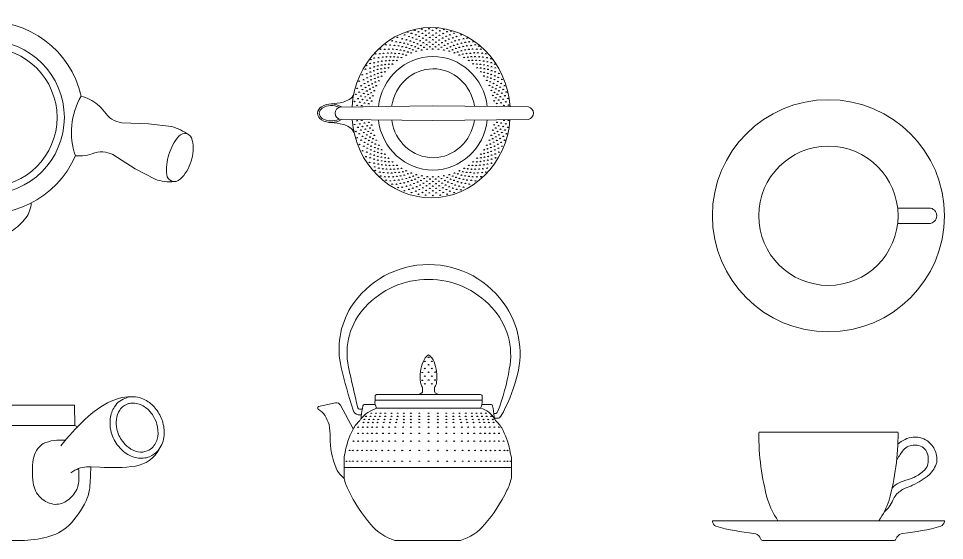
# Model space of a CAD drawing. Header units: millimetres. Extents: x -63086 to 144078, y -129912 to 13382.
# Drawn here: x 34368 to 34966, y -37186 to -36849 of the extents above; entities that cross this region are included whole.
import ezdxf

# ---------------------------------------------------------------- set-up
doc = ezdxf.new("R2010")
doc.units = ezdxf.units.MM
doc.layers.get('0').update_dxf_attribs({"lineweight": 0})
doc.layers.add('展開建具用', color=250, linetype='Continuous', lineweight=9)

# ---------------------------------------------------------------- blocks, each defined once
blk = doc.blocks.new('食器（CAD素材.com）36')
at = {"color": 0, "linetype": 'ByBlock', "lineweight": -2}
blk.add_lwpolyline([(45, 5), (65, 5, -1), (65, -5), (44.72, -5)], format="xyb", dxfattribs=at)
for radius in [75, 45]:
    blk.add_circle((0, 0), radius, dxfattribs=at)
blk = doc.blocks.new('食器（CAD素材.com）37')
at = {"color": 0, "linetype": 'ByBlock', "lineweight": -2}
for points in [[(-32.6, 12.75, -0.068516), (-39.19, 26.06, -0.069071), (-45.01, 69.58, -0.370625), (-44.51, 70), (44.5, 70, -0.370625), (44.99, 69.58, -0.069073), (39.19, 26.06, -0.068516), (32.6, 12.75)], [(44.87, 62.26, -0.147983), (54.8, 66.82), (57.8, 66.79, -0.192027), (66.83, 61.5, -0.151123), (69.99, 53.79), (69.99, 50.38, -0.120578), (65.08, 42.43, -0.072665), (54.42, 35.79, -0.04998), (49.6, 33.7, 0.116279), (46.54, 31.96, 0.147092), (41.64, 25.96, -0.126281), (35.94, 18.37)], [(44.07, 51.51, -0.044316), (47.9, 57.81, -0.213176), (54.69, 61.59, -0.008002), (56.32, 61.66, -0.287062), (63.42, 57.4, -0.128775), (64.51, 53.18), (64.48, 50.67, -0.171772), (62.09, 45.4, -0.074449), (55.27, 40.77, -0.025582), (48.29, 38.34, 0.08831), (43.2, 35.76, 0.060584), (41.11, 33.7)]]:
    blk.add_lwpolyline(points, format="xyb", dxfattribs=at)
blk.add_lwpolyline([(43.45, 0.51), (44.31, 2.06, -0.246168), (48.19, 4.61, 0.043644), (72.66, 9.17, 0.268455), (74.99, 12.35, 0.435264), (74.61, 12.75), (-74.62, 12.75, 0.435264), (-75.01, 12.35, 0.268455), (-72.67, 9.17, 0.043624), (-48.19, 4.61, -0.246179), (-44.31, 2.06), (-43.45, 0.51, 0.272088), (-42.57, 0), (42.57, 0, 0.272088)], format="xyb", close=True, dxfattribs=at)
blk = doc.blocks.new('食器（CAD素材.com）38')
at = {"color": 0, "linetype": 'ByBlock', "lineweight": -2}
for points in [[(-7.69, 54.09, -1), (-6.89, 54.09, -1)], [(-2.99, 54.44, -1), (-2.19, 54.44, -1)], [(1.86, 54.53, -1), (2.66, 54.53, -1)], [(6.57, 53.9, -1), (7.37, 53.9, -1)], [(-22.67, 48.7, 1), (-23.47, 48.7, 1)], [(-19.63, 47.9, 1), (-20.43, 47.9, 1)], [(-18.02, 50.37, 1), (-18.82, 50.36, 1)], [(-16.8, 52.08, -1), (-16, 52.08, -1)], [(-15.16, 49.28, 1), (-15.96, 49.28, 1)], [(-13.55, 51.4, 1), (-14.35, 51.39, 1)], [(-12.78, 48.5, 1), (-13.58, 48.5, 1)], [(-12.25, 53.36, -1), (-11.45, 53.36, -1)], [(-10.79, 50.42, 1), (-11.59, 50.42, 1)], [(-10.29, 47.58, 1), (-11.09, 47.57, 1)], [(-9.06, 52.42, 1), (-9.86, 52.42, 1)], [(-8.54, 49.47, 1), (-9.34, 49.47, 1)], [(-6.53, 51.32, 1), (-7.33, 51.32, 1)], [(-6.19, 48.32, 1), (-6.99, 48.32, 1)], [(-4.46, 53.05, 1), (-5.26, 53.05, 1)], [(-4.21, 50.07, 1), (-5.01, 50.06, 1)], [(-2.9, 51.64, -1), (-2.1, 51.64, -1)], [(-2.56, 48.67, -1), (-1.76, 48.67, -1)], [(-0.66, 53.27, -1), (0.14, 53.27, -1)], [(-0.59, 50.27, -1), (0.21, 50.27, -1)], [(1.51, 48.67, -1), (2.31, 48.67, -1)], [(1.57, 51.64, -1), (2.37, 51.64, -1)], [(3.8, 50.08, -1), (4.6, 50.08, -1)], [(4.05, 53.07, -1), (4.85, 53.07, -1)], [(5.79, 48.33, -1), (6.59, 48.34, -1)], [(6.12, 51.34, -1), (6.92, 51.34, -1)], [(8.13, 49.49, -1), (8.93, 49.5, -1)], [(8.65, 52.45, -1), (9.45, 52.45, -1)], [(9.89, 47.61, -1), (10.69, 47.61, -1)], [(10.38, 50.46, -1), (11.18, 50.46, -1)], [(11.22, 52.77, -1), (12.02, 52.77, -1)], [(12.38, 48.54, -1), (13.18, 48.54, -1)], [(13.14, 51.44, -1), (13.94, 51.44, -1)], [(14.76, 49.33, -1), (15.56, 49.33, -1)], [(17.74, 50.47, -1), (18.54, 50.47, -1)], [(19.23, 47.96, -1), (20.03, 47.96, -1)], [(21.56, 48.26, -1), (22.36, 48.26, -1)], [(-30.12, 44.09, 1), (-30.92, 44.09, 1)], [(-27.28, 43.84, 1), (-28.08, 43.84, 1)], [(-26.1, 46.59, 1), (-26.9, 46.59, 1)], [(-24.59, 43.49, 1), (-25.39, 43.49, 1)], [(-23.34, 45.9, 1), (-24.14, 45.9, 1)], [(-21.86, 43.27, 1), (-22.66, 43.27, 1)], [(-20.79, 45.51, 1), (-21.59, 45.51, 1)], [(-19.52, 42.79, 1), (-20.32, 42.79, 1)], [(-18.31, 45.02, 1), (-19.11, 45.02, 1)], [(-16.93, 42.33, 1), (-17.73, 42.33, 1)], [(-16.84, 47.18, 1), (-17.64, 47.18, 1)], [(-15.81, 44.36, 1), (-16.61, 44.36, 1)], [(-14.78, 41.55, 1), (-15.58, 41.54, 1)], [(-14.24, 46.47, 1), (-15.04, 46.47, 1)], [(-13.47, 43.47, 1), (-14.27, 43.47, 1)], [(-12.01, 45.6, 1), (-12.81, 45.6, 1)], [(-11.24, 42.7, 1), (-12.04, 42.7, 1)], [(-9.61, 44.58, 1), (-10.41, 44.57, 1)], [(-9.12, 41.68, 1), (-9.92, 41.68, 1)], [(-8.01, 46.52, 1), (-8.81, 46.51, 1)], [(-7.49, 43.56, 1), (-8.29, 43.56, 1)], [(-5.85, 45.38, 1), (-6.65, 45.38, 1)], [(-5.4, 42.37, 1), (-6.2, 42.37, 1)], [(-3.95, 47.08, 1), (-4.75, 47.08, 1)], [(-3.69, 44.09, 1), (-4.49, 44.09, 1)], [(-2.71, 45.66, -1), (-1.91, 45.67, -1)], [(-2.46, 42.63, -1), (-1.66, 42.63, -1)], [(-0.58, 47.27, -1), (0.22, 47.27, -1)], [(-0.57, 44.27, -1), (0.23, 44.27, -1)], [(1.22, 42.64, -1), (2.02, 42.64, -1)], [(1.37, 45.67, -1), (2.17, 45.67, -1)], [(3.3, 44.1, -1), (4.1, 44.1, -1)], [(3.55, 47.09, -1), (4.35, 47.09, -1)], [(5.01, 42.39, -1), (5.81, 42.39, -1)], [(5.46, 45.39, -1), (6.26, 45.4, -1)], [(7.1, 43.58, -1), (7.9, 43.59, -1)], [(7.62, 46.54, -1), (8.42, 46.54, -1)], [(8.74, 41.71, -1), (9.54, 41.71, -1)], [(9.22, 44.6, -1), (10.02, 44.61, -1)], [(10.85, 42.73, -1), (11.65, 42.73, -1)], [(11.61, 45.63, -1), (12.41, 45.63, -1)], [(13.09, 43.51, -1), (13.89, 43.51, -1)], [(13.85, 46.51, -1), (14.65, 46.51, -1)], [(14.4, 41.59, -1), (15.2, 41.59, -1)], [(15.42, 44.41, -1), (16.22, 44.41, -1)], [(16.44, 47.23, -1), (17.24, 47.23, -1)], [(16.55, 42.38, -1), (17.35, 42.38, -1)], [(17.92, 45.08, -1), (18.72, 45.08, -1)], [(19.13, 42.85, -1), (19.93, 42.85, -1)], [(20.4, 45.57, -1), (21.2, 45.57, -1)], [(21.48, 43.34, -1), (22.28, 43.34, -1)], [(22.94, 45.97, -1), (23.74, 45.97, -1)], [(24.2, 43.57, -1), (25, 43.57, -1)], [(25.58, 46.01, -1), (26.38, 46.01, -1)], [(26.9, 43.93, -1), (27.7, 43.93, -1)], [(29.25, 43.21, -1), (30.05, 43.22, -1)], [(-36.73, 38.12, 1), (-37.53, 38.11, 1)], [(-34.77, 35.54, 1), (-35.57, 35.54, 1)], [(-34.1, 38.17, 1), (-34.9, 38.17, 1)], [(-33.6, 41.15, 1), (-34.4, 41.15, 1)], [(-32.14, 36, 1), (-32.94, 36, 1)], [(-31.64, 38.46, 1), (-32.44, 38.46, 1)], [(-30.86, 41.05, 1), (-31.66, 41.05, 1)], [(-29.71, 36.17, 1), (-30.51, 36.17, 1)], [(-28.84, 38.67, 1), (-29.64, 38.67, 1)], [(-28.21, 41.15, 1), (-29.01, 41.14, 1)], [(-27.12, 36.25, 1), (-27.92, 36.25, 1)], [(-26.48, 38.7, 1), (-27.28, 38.69, 1)], [(-25.5, 41.18, 1), (-26.3, 41.18, 1)], [(-24.74, 36.25, 1), (-25.54, 36.25, 1)], [(-24.06, 38.43, 1), (-24.86, 38.43, 1)], [(-23.08, 40.9, 1), (-23.88, 40.9, 1)], [(-22.43, 35.98, 1), (-23.23, 35.98, 1)], [(-21.56, 38.31, 1), (-22.36, 38.31, 1)], [(-20.66, 40.61, 1), (-21.46, 40.61, 1)], [(-20.05, 35.72, 1), (-20.85, 35.72, 1)], [(-19.11, 37.91, 1), (-19.91, 37.91, 1)], [(-18.25, 40.08, 1), (-19.05, 40.07, 1)], [(-16.97, 37.36, 1), (-17.77, 37.36, 1)], [(-15.88, 39.28, 1), (-16.68, 39.27, 1)], [(-13.75, 38.73, 1), (-14.55, 38.73, 1)], [(-12.6, 40.75, 1), (-13.4, 40.75, 1)], [(-10.46, 39.8, 1), (-11.26, 39.8, 1)], [(-6.96, 40.61, 1), (-7.76, 40.61, 1)], [(-3.43, 41.1, 1), (-4.23, 41.1, 1)], [(-0.64, 41.27, -1), (0.16, 41.27, -1)], [(3.05, 41.11, -1), (3.85, 41.11, -1)], [(6.59, 40.63, -1), (7.39, 40.63, -1)], [(10.09, 39.83, -1), (10.89, 39.83, -1)], [(12.22, 40.79, -1), (13.02, 40.79, -1)], [(13.38, 38.77, -1), (14.18, 38.77, -1)], [(15.51, 39.32, -1), (16.31, 39.33, -1)], [(16.61, 37.41, -1), (17.41, 37.41, -1)], [(17.87, 40.13, -1), (18.67, 40.13, -1)], [(18.74, 37.97, -1), (19.54, 37.97, -1)], [(19.69, 35.78, -1), (20.49, 35.78, -1)], [(20.29, 40.67, -1), (21.09, 40.67, -1)], [(21.19, 38.38, -1), (21.99, 38.38, -1)], [(22.07, 36.05, -1), (22.87, 36.05, -1)], [(22.7, 40.97, -1), (23.5, 40.98, -1)], [(23.69, 38.5, -1), (24.49, 38.5, -1)], [(24.38, 36.32, -1), (25.18, 36.32, -1)], [(25.12, 41.26, -1), (25.92, 41.26, -1)], [(26.1, 38.78, -1), (26.9, 38.78, -1)], [(26.75, 36.33, -1), (27.55, 36.33, -1)], [(27.83, 41.23, -1), (28.63, 41.23, -1)], [(28.47, 38.76, -1), (29.27, 38.76, -1)], [(29.34, 36.26, -1), (30.14, 36.26, -1)], [(30.48, 41.15, -1), (31.28, 41.15, -1)], [(31.27, 38.56, -1), (32.07, 38.56, -1)], [(31.78, 36.1, -1), (32.58, 36.1, -1)], [(33.73, 38.27, -1), (34.53, 38.27, -1)], [(34.4, 35.65, -1), (35.2, 35.65, -1)], [(-42.58, 30.59, 1), (-43.38, 30.59, 1)], [(-40.31, 31.94, 1), (-41.11, 31.94, 1)], [(-39.79, 34.42, 1), (-40.59, 34.42, 1)], [(-37.72, 29.75, 1), (-38.52, 29.75, 1)], [(-37.64, 32.34, 1), (-38.44, 32.34, 1)], [(-37.62, 35.47, 1), (-38.42, 35.47, 1)], [(-35.35, 30.4, 1), (-36.15, 30.4, 1)], [(-35.04, 32.91, 1), (-35.84, 32.91, 1)], [(-32.86, 30.9, 1), (-33.66, 30.9, 1)], [(-32.65, 33.41, 1), (-33.45, 33.41, 1)], [(-30.54, 31.28, 1), (-31.34, 31.28, 1)], [(-30.09, 33.67, 1), (-30.89, 33.67, 1)], [(-28.2, 31.51, 1), (-29, 31.51, 1)], [(-27.78, 33.87, 1), (-28.58, 33.87, 1)], [(-25.84, 31.58, 1), (-26.64, 31.57, 1)], [(-25.32, 33.87, 1), (-26.12, 33.87, 1)], [(-23.01, 33.8, 1), (-23.81, 33.8, 1)], [(22.66, 33.87, -1), (23.46, 33.87, -1)], [(24.96, 33.95, -1), (25.76, 33.95, -1)], [(25.49, 31.66, -1), (26.29, 31.66, -1)], [(27.42, 33.96, -1), (28.22, 33.96, -1)], [(27.85, 31.6, -1), (28.65, 31.6, -1)], [(29.73, 33.77, -1), (30.53, 33.77, -1)], [(30.19, 31.37, -1), (30.99, 31.37, -1)], [(32.3, 33.51, -1), (33.1, 33.51, -1)], [(32.51, 31, -1), (33.31, 31.01, -1)], [(34.69, 33.02, -1), (35.49, 33.02, -1)], [(35, 30.51, -1), (35.8, 30.51, -1)], [(37.05, 35.03, -1), (37.85, 35.03, -1)], [(37.29, 32.46, -1), (38.09, 32.46, -1)], [(37.38, 29.86, -1), (38.18, 29.86, -1)], [(39.59, 31.45, -1), (40.39, 31.46, -1)], [(-45.31, 24.54, 1), (-46.11, 24.54, 1)], [(-43.3, 28.22, 1), (-44.1, 28.22, 1)], [(-42.48, 25.28, 1), (-43.28, 25.28, 1)], [(-40.22, 28.91, 1), (-41.02, 28.91, 1)], [(-40.09, 26.43, 1), (-40.89, 26.43, 1)], [(-39.88, 23.78, 1), (-40.68, 23.78, 1)], [(-37.77, 27.18, 1), (-38.57, 27.18, 1)], [(-37.46, 24.71, 1), (-38.26, 24.71, 1)], [(-35.44, 27.99, 1), (-36.24, 27.99, 1)], [(-35.32, 25.45, 1), (-36.12, 25.44, 1)], [(-33.06, 28.46, 1), (-33.86, 28.46, 1)], [(-32.95, 26.12, 1), (-33.75, 26.11, 1)], [(-32.87, 23.71, 1), (-33.67, 23.71, 1)], [(-30.77, 26.52, 1), (-31.57, 26.52, 1)], [(-30.7, 28.91, 1), (-31.5, 28.91, 1)], [(-28.43, 29.15, 1), (-29.23, 29.15, 1)], [(28.09, 29.24, -1), (28.89, 29.24, -1)], [(30.36, 29.01, -1), (31.16, 29.01, -1)], [(30.44, 26.62, -1), (31.24, 26.62, -1)], [(32.54, 23.81, -1), (33.34, 23.82, -1)], [(32.62, 26.22, -1), (33.42, 26.22, -1)], [(32.72, 28.56, -1), (33.52, 28.57, -1)], [(34.99, 25.55, -1), (35.79, 25.56, -1)], [(35.1, 28.1, -1), (35.9, 28.1, -1)], [(37.13, 24.83, -1), (37.93, 24.83, -1)], [(37.43, 27.3, -1), (38.23, 27.3, -1)], [(39.55, 23.9, -1), (40.35, 23.9, -1)], [(39.75, 26.56, -1), (40.55, 26.56, -1)], [(39.87, 29.04, -1), (40.67, 29.04, -1)], [(42.15, 25.41, -1), (42.95, 25.41, -1)], [(-47.33, 20.55, 1), (-48.13, 20.55, 1)], [(-44.45, 21.4, 1), (-45.25, 21.4, 1)], [(-43.85, 18.92, 1), (-44.65, 18.92, 1)], [(-42.09, 22.7, 1), (-42.89, 22.7, 1)], [(-41.74, 20.12, 1), (-42.54, 20.12, 1)], [(-41.13, 17.68, 1), (-41.93, 17.68, 1)], [(-39.6, 21.38, 1), (-40.4, 21.38, 1)], [(-39.02, 18.83, 1), (-39.82, 18.83, 1)], [(-37.28, 22.28, 1), (-38.08, 22.28, 1)], [(-36.91, 19.94, 1), (-37.71, 19.93, 1)], [(-35.1, 23.07, 1), (-35.9, 23.07, 1)], [(-34.68, 20.79, 1), (-35.48, 20.79, 1)], [(34.36, 20.89, -1), (35.16, 20.9, -1)], [(34.78, 23.18, -1), (35.58, 23.18, -1)], [(36.01, 17.66, -1), (36.81, 17.66, -1)], [(36.59, 20.05, -1), (37.39, 20.05, -1)], [(36.96, 22.4, -1), (37.76, 22.4, -1)], [(38.71, 18.95, -1), (39.51, 18.95, -1)], [(39.28, 21.5, -1), (40.08, 21.5, -1)], [(40.82, 17.8, -1), (41.62, 17.8, -1)], [(41.42, 20.25, -1), (42.22, 20.25, -1)], [(41.77, 22.83, -1), (42.57, 22.83, -1)], [(43.54, 19.05, -1), (44.34, 19.05, -1)], [(44.13, 21.54, -1), (44.93, 21.54, -1)], [(45.73, 17.59, -1), (46.53, 17.59, -1)], [(-51.17, 12.56, -0.171031), (-54.13, 8.92, -0.064281), (-58.15, 7.22, -0.032383), (-65.78, 6, -0.032383)], [(-49.47, 11.97, 1), (-50.27, 11.97, 1)], [(-48.61, 15.86, 1), (-49.41, 15.86, 1)], [(-47.28, 13.35, 1), (-48.08, 13.35, 1)], [(-46.03, 17.45, 1), (-46.83, 17.45, 1)], [(-45.26, 15.03, 1), (-46.06, 15.03, 1)], [(-44.38, 12.59, 1), (-45.18, 12.59, 1)], [(-43.21, 16.43, 1), (-44.01, 16.43, 1)], [(-42.37, 14.1, 1), (-43.17, 14.09, 1)], [(-41.47, 11.83, 1), (-42.27, 11.83, 1)], [(-40.39, 15.41, 1), (-41.19, 15.4, 1)], [(-39.59, 13.07, 1), (-40.39, 13.07, 1)], [(-38.37, 16.55, 1), (-39.17, 16.55, 1)], [(-37.57, 14.38, 1), (-38.37, 14.38, 1)], [(-36.31, 17.55, 1), (-37.11, 17.54, 1)], [(37.27, 14.5, -1), (38.07, 14.5, -1)], [(38.07, 16.67, -1), (38.87, 16.67, -1)], [(39.3, 13.19, -1), (40.1, 13.19, -1)], [(40.09, 15.53, -1), (40.89, 15.53, -1)], [(41.18, 11.96, -1), (41.98, 11.96, -1)], [(42.07, 14.23, -1), (42.87, 14.23, -1)], [(42.91, 16.56, -1), (43.71, 16.56, -1)], [(44.08, 12.73, -1), (44.88, 12.73, -1)], [(44.96, 15.17, -1), (45.76, 15.17, -1)], [(46.98, 13.5, -1), (47.78, 13.5, -1)], [(-59.14, 4.07, 0.284435), (-72.09, 4.23, 0.254835), (-74.64, 0, 0.254835), (-72.09, -4.23, 0.284435), (-59.14, -4.07)], [(-50.36, 7.35, 1), (-51.16, 7.35, 1)], [(-48.16, 9.17, 1), (-48.96, 9.17, 1)], [(-46.87, 6.96, 1), (-47.67, 6.96, 1)], [(-46.3, 10.93, 1), (-47.1, 10.93, 1)], [(-45.2, 8.66, 1), (-46, 8.66, 1)], [(-43.88, 6.39, 1), (-44.68, 6.39, 1)], [(-43.37, 10.3, 1), (-44.17, 10.3, 1)], [(-42.24, 8.16, 1), (-43.04, 8.16, 1)], [(-41.15, 5.93, 1), (-41.95, 5.93, 1)], [(-40.37, 9.64, 1), (-41.17, 9.64, 1)], [(-39.29, 7.65, 1), (-40.09, 7.65, 1)], [(-38.57, 11.07, 1), (-39.37, 11.07, 1)], [(38.29, 11.19, -1), (39.09, 11.19, -1)], [(39.01, 7.77, -1), (39.81, 7.78, -1)], [(40.09, 9.76, -1), (40.89, 9.77, -1)], [(40.88, 6.06, -1), (41.68, 6.06, -1)], [(41.97, 8.29, -1), (42.77, 8.29, -1)], [(43.09, 10.44, -1), (43.89, 10.44, -1)], [(43.61, 6.53, -1), (44.41, 6.53, -1)], [(44.92, 8.8, -1), (45.72, 8.8, -1)], [(46.02, 11.07, -1), (46.82, 11.08, -1)], [(46.6, 7.11, -1), (47.4, 7.11, -1)], [(47.88, 9.32, -1), (48.68, 9.32, -1)], [(-60.76, -3.84, -0.255188), (-71.58, -3.37, -0.252472), (-73.64, 0, -0.252472), (-71.58, 3.37, -0.255188), (-60.76, 3.84)], [(-48.68, 4.84, 1), (-49.48, 4.84, 1)], [(-45.69, 4.64, 1), (-46.49, 4.64, 1)], [(45.42, 4.78, -1), (46.22, 4.78, -1)], [(48.41, 4.99, -1), (49.21, 4.99, -1)], [(-49.47, -5.01, -1), (-48.67, -5.01)], [(-46.48, -4.8, -1), (-45.68, -4.8)], [(-41.94, -6.09, -1), (-41.14, -6.09)], [(41.69, -6.08, 1), (40.89, -6.08)], [(46.23, -4.79, 1), (45.43, -4.79)], [(49.22, -5, 1), (48.42, -5)], [(-51.17, -12.56, 0.171031), (-54.13, -8.92, 0.064281), (-58.15, -7.22, 0.032383), (-65.78, -6, 0.032383)], [(-51.08, -7.56, -1), (-50.28, -7.56)], [(-50.3, -12.02, -1), (-49.5, -12.02)], [(-48.94, -9.34, -1), (-48.14, -9.34)], [(-47.66, -7.13, -1), (-46.86, -7.13)], [(-47.09, -11.1, -1), (-46.29, -11.1)], [(-45.99, -8.83, -1), (-45.19, -8.83)], [(-44.67, -6.55, -1), (-43.87, -6.55)], [(-44.16, -10.46, -1), (-43.36, -10.46)], [(-43.03, -8.32, -1), (-42.23, -8.32)], [(-42.25, -11.98, -1), (-41.45, -11.98)], [(-41.16, -9.79, -1), (-40.36, -9.79)], [(-40.08, -7.81, -1), (-39.28, -7.81)], [(-39.35, -11.22, -1), (-38.55, -11.22)], [(39.1, -11.21, 1), (38.3, -11.21)], [(39.82, -7.8, 1), (39.02, -7.8)], [(40.91, -9.79, 1), (40.11, -9.79)], [(42, -11.98, 1), (41.2, -11.98)], [(42.78, -8.31, 1), (41.98, -8.31)], [(43.91, -10.46, 1), (43.11, -10.46)], [(44.42, -6.55, 1), (43.62, -6.55)], [(45.74, -8.82, 1), (44.94, -8.82)], [(46.84, -11.09, 1), (46.04, -11.09)], [(47.41, -7.12, 1), (46.61, -7.12)], [(48.69, -9.33, 1), (47.89, -9.33)], [(-49.41, -16.04, -1), (-48.61, -16.04)], [(-48.06, -13.52, -1), (-47.26, -13.52)], [(-46.81, -17.61, -1), (-46.01, -17.61)], [(-46.03, -15.19, -1), (-45.23, -15.19)], [(-45.16, -12.75, -1), (-44.36, -12.75)], [(-43.99, -16.59, -1), (-43.19, -16.59)], [(-43.14, -14.25, -1), (-42.34, -14.25)], [(-41.9, -17.83, -1), (-41.1, -17.83)], [(-41.17, -15.56, -1), (-40.37, -15.56)], [(-40.37, -13.22, -1), (-39.57, -13.22)], [(-39.15, -16.7, -1), (-38.35, -16.7)], [(-38.35, -14.53, -1), (-37.55, -14.53)], [(-37.08, -17.69, -1), (-36.28, -17.69)], [(36.83, -17.69, 1), (36.03, -17.69)], [(38.1, -14.53, 1), (37.3, -14.53)], [(38.9, -16.7, 1), (38.1, -16.7)], [(40.12, -13.22, 1), (39.32, -13.22)], [(40.92, -15.55, 1), (40.12, -15.55)], [(41.65, -17.83, 1), (40.85, -17.83)], [(42.89, -14.25, 1), (42.09, -14.25)], [(43.74, -16.58, 1), (42.94, -16.58)], [(44.9, -12.75, 1), (44.1, -12.75)], [(45.78, -15.19, 1), (44.98, -15.19)], [(46.55, -17.61, 1), (45.75, -17.61)], [(47.81, -13.51, 1), (47.01, -13.51)], [(-47.94, -20.4, -1), (-47.14, -20.4)], [(-45.21, -21.56, -1), (-44.41, -21.56)], [(-44.62, -19.08, -1), (-43.82, -19.08)], [(-42.86, -22.85, -1), (-42.06, -22.85)], [(-42.5, -20.27, -1), (-41.7, -20.27)], [(-40.64, -23.93, -1), (-39.84, -23.93)], [(-40.37, -21.53, -1), (-39.57, -21.53)], [(-39.79, -18.98, -1), (-38.99, -18.98)], [(-38.04, -22.43, -1), (-37.24, -22.43)], [(-37.68, -20.08, -1), (-36.88, -20.08)], [(-35.86, -23.22, -1), (-35.06, -23.22)], [(-35.45, -20.93, -1), (-34.65, -20.93)], [(-33.63, -23.86, -1), (-32.83, -23.86)], [(33.38, -23.85, 1), (32.58, -23.85)], [(35.2, -20.93, 1), (34.4, -20.93)], [(35.61, -23.22, 1), (34.81, -23.22)], [(37.43, -20.08, 1), (36.63, -20.08)], [(37.79, -22.43, 1), (36.99, -22.43)], [(39.54, -18.98, 1), (38.74, -18.98)], [(40.12, -21.53, 1), (39.32, -21.53)], [(40.39, -23.93, 1), (39.59, -23.93)], [(42.25, -20.27, 1), (41.45, -20.27)], [(42.61, -22.85, 1), (41.81, -22.85)], [(44.37, -19.07, 1), (43.57, -19.07)], [(44.96, -21.56, 1), (44.16, -21.56)], [(-45.91, -24.46, -1), (-45.11, -24.46)], [(-43.8, -28.28, -1), (-43, -28.28)], [(-43.24, -25.43, -1), (-42.44, -25.43)], [(-40.97, -29.07, -1), (-40.17, -29.07)], [(-40.85, -26.59, -1), (-40.05, -26.59)], [(-38.52, -27.33, -1), (-37.72, -27.33)], [(-38.47, -29.9, -1), (-37.67, -29.9)], [(-38.22, -24.86, -1), (-37.42, -24.86)], [(-36.19, -28.14, -1), (-35.39, -28.14)], [(-36.08, -25.59, -1), (-35.28, -25.59)], [(-33.81, -28.61, -1), (-33.01, -28.61)], [(-33.71, -26.26, -1), (-32.91, -26.26)], [(-31.53, -26.66, -1), (-30.73, -26.66)], [(-31.45, -29.05, -1), (-30.65, -29.05)], [(-29.18, -29.28, -1), (-28.38, -29.28)], [(28.93, -29.28, 1), (28.13, -29.28)], [(31.2, -29.05, 1), (30.4, -29.05)], [(31.28, -26.66, 1), (30.48, -26.66)], [(33.46, -26.25, 1), (32.66, -26.25)], [(33.57, -28.6, 1), (32.77, -28.6)], [(35.83, -25.59, 1), (35.03, -25.59)], [(35.95, -28.13, 1), (35.15, -28.13)], [(37.97, -24.86, 1), (37.17, -24.86)], [(38.22, -29.89, 1), (37.42, -29.89)], [(38.27, -27.32, 1), (37.47, -27.32)], [(40.6, -26.58, 1), (39.8, -26.58)], [(40.72, -29.06, 1), (39.92, -29.06)], [(42.99, -25.43, 1), (42.19, -25.43)], [(-41.4, -32.1, -1), (-40.6, -32.1)], [(-38.39, -32.49, -1), (-37.59, -32.49)], [(-38.11, -34.94, -1), (-37.31, -34.94)], [(-36.1, -30.55, -1), (-35.3, -30.55)], [(-35.79, -33.06, -1), (-34.99, -33.06)], [(-35.51, -35.69, -1), (-34.71, -35.69)], [(-33.61, -31.05, -1), (-32.81, -31.05)], [(-33.4, -33.55, -1), (-32.6, -33.55)], [(-32.88, -36.14, -1), (-32.08, -36.14)], [(-31.29, -31.42, -1), (-30.49, -31.42)], [(-30.83, -33.81, -1), (-30.03, -33.81)], [(-28.95, -31.65, -1), (-28.15, -31.65)], [(-28.52, -34.01, -1), (-27.72, -34.01)], [(-26.59, -31.71, -1), (-25.79, -31.71)], [(-26.06, -34, -1), (-25.26, -34)], [(-23.76, -33.92, -1), (-22.96, -33.92)], [(-23.17, -36.1, -1), (-22.37, -36.1)], [(-20.79, -35.84, -1), (-19.99, -35.84)], [(20.55, -35.84, 1), (19.75, -35.84)], [(22.92, -36.1, 1), (22.12, -36.1)], [(23.51, -33.92, 1), (22.71, -33.92)], [(25.81, -34, 1), (25.01, -34)], [(26.35, -31.7, 1), (25.55, -31.7)], [(28.27, -34, 1), (27.47, -34)], [(28.7, -31.64, 1), (27.9, -31.64)], [(30.2, -36.3, 1), (29.4, -36.3)], [(30.58, -33.81, 1), (29.78, -33.81)], [(31.04, -31.41, 1), (30.24, -31.41)], [(32.64, -36.13, 1), (31.84, -36.13)], [(33.15, -33.55, 1), (32.35, -33.55)], [(33.36, -31.04, 1), (32.56, -31.04)], [(35.26, -35.68, 1), (34.46, -35.68)], [(35.54, -33.05, 1), (34.74, -33.05)], [(35.85, -30.54, 1), (35.05, -30.54)], [(38.14, -32.49, 1), (37.34, -32.49)], [(-37.87, -37.24, -1), (-37.07, -37.24)], [(-34.84, -38.31, -1), (-34.04, -38.31)], [(-34.24, -40.77, -1), (-33.44, -40.77)], [(-32.38, -38.6, -1), (-31.58, -38.6)], [(-31.6, -41.19, -1), (-30.8, -41.19)], [(-30.45, -36.3, -1), (-29.65, -36.3)], [(-29.58, -38.8, -1), (-28.78, -38.8)], [(-28.94, -41.28, -1), (-28.14, -41.28)], [(-27.86, -36.38, -1), (-27.06, -36.38)], [(-27.21, -38.83, -1), (-26.41, -38.83)], [(-26.24, -41.31, -1), (-25.44, -41.31)], [(-25.49, -36.38, -1), (-24.69, -36.38)], [(-24.8, -38.56, -1), (-24, -38.56)], [(-23.81, -41.03, -1), (-23.01, -41.03)], [(-22.3, -38.44, -1), (-21.5, -38.44)], [(-21.4, -40.73, -1), (-20.6, -40.73)], [(-19.84, -38.03, -1), (-19.04, -38.03)], [(-18.98, -40.19, -1), (-18.18, -40.19)], [(-17.71, -37.48, -1), (-16.91, -37.48)], [(-16.62, -39.39, -1), (-15.82, -39.39)], [(-15.51, -41.66, -1), (-14.71, -41.66)], [(-14.49, -38.84, -1), (-13.69, -38.84)], [(-13.33, -40.86, -1), (-12.53, -40.86)], [(-11.2, -39.9, -1), (-10.4, -39.9)], [(-9.85, -41.79, -1), (-9.05, -41.79)], [(-7.7, -40.71, -1), (-6.9, -40.71)], [(-4.16, -41.19, -1), (-3.36, -41.19)], [(0.23, -41.36, 1), (-0.57, -41.36)], [(3.91, -41.19, 1), (3.11, -41.19)], [(7.45, -40.71, 1), (6.65, -40.71)], [(9.61, -41.79, 1), (8.81, -41.79)], [(10.95, -39.9, 1), (10.15, -39.9)], [(13.08, -40.86, 1), (12.28, -40.86)], [(14.24, -38.84, 1), (13.44, -38.84)], [(15.27, -41.66, 1), (14.47, -41.66)], [(16.37, -39.39, 1), (15.57, -39.39)], [(17.47, -37.47, 1), (16.67, -37.47)], [(18.73, -40.19, 1), (17.93, -40.19)], [(19.6, -38.02, 1), (18.8, -38.02)], [(21.15, -40.73, 1), (20.35, -40.73)], [(22.05, -38.43, 1), (21.25, -38.43)], [(23.56, -41.03, 1), (22.76, -41.03)], [(24.55, -38.55, 1), (23.75, -38.55)], [(25.24, -36.37, 1), (24.44, -36.37)], [(25.99, -41.31, 1), (25.19, -41.31)], [(26.97, -38.82, 1), (26.17, -38.82)], [(27.61, -36.38, 1), (26.81, -36.38)], [(28.7, -41.28, 1), (27.9, -41.28)], [(29.33, -38.8, 1), (28.53, -38.8)], [(31.35, -41.19, 1), (30.55, -41.19)], [(32.13, -38.6, 1), (31.33, -38.6)], [(34.6, -38.31, 1), (33.8, -38.31)], [(-30.67, -43.52, -1), (-29.87, -43.52)], [(-28.01, -43.98, -1), (-27.21, -43.98)], [(-26.75, -46.11, -1), (-25.95, -46.11)], [(-25.32, -43.62, -1), (-24.52, -43.62)], [(-24.06, -46.03, -1), (-23.26, -46.03)], [(-22.97, -48.22, -1), (-22.17, -48.22)], [(-22.59, -43.4, -1), (-21.79, -43.4)], [(-21.52, -45.63, -1), (-20.72, -45.63)], [(-20.36, -48.02, -1), (-19.56, -48.02)], [(-20.25, -42.91, -1), (-19.45, -42.91)], [(-19.04, -45.14, -1), (-18.24, -45.14)], [(-17.66, -42.45, -1), (-16.86, -42.45)], [(-17.57, -47.3, -1), (-16.77, -47.3)], [(-16.54, -44.48, -1), (-15.74, -44.48)], [(-14.97, -46.58, -1), (-14.17, -46.58)], [(-14.2, -43.58, -1), (-13.4, -43.58)], [(-12.73, -45.71, -1), (-11.93, -45.71)], [(-11.97, -42.81, -1), (-11.17, -42.81)], [(-11.02, -47.68, -1), (-10.22, -47.68)], [(-10.34, -44.68, -1), (-9.54, -44.68)], [(-8.74, -46.62, -1), (-7.94, -46.62)], [(-8.22, -43.66, -1), (-7.42, -43.66)], [(-6.58, -45.48, -1), (-5.78, -45.48)], [(-6.13, -42.47, -1), (-5.33, -42.47)], [(-4.67, -47.17, -1), (-3.87, -47.17)], [(-4.42, -44.18, -1), (-3.62, -44.18)], [(-1.83, -45.76, 1), (-2.63, -45.76)], [(-1.59, -42.73, 1), (-2.39, -42.73)], [(0.3, -44.36, 1), (-0.5, -44.36)], [(0.3, -47.36, 1), (-0.5, -47.36)], [(2.09, -42.73, 1), (1.29, -42.73)], [(2.24, -45.76, 1), (1.44, -45.76)], [(4.17, -44.18, 1), (3.37, -44.18)], [(4.42, -47.17, 1), (3.62, -47.17)], [(5.88, -42.47, 1), (5.08, -42.47)], [(6.33, -45.48, 1), (5.53, -45.48)], [(7.97, -43.66, 1), (7.17, -43.66)], [(8.49, -46.62, 1), (7.69, -46.62)], [(10.1, -44.68, 1), (9.3, -44.68)], [(10.77, -47.68, 1), (9.97, -47.68)], [(11.72, -42.8, 1), (10.92, -42.8)], [(12.49, -45.7, 1), (11.69, -45.7)], [(13.95, -43.58, 1), (13.15, -43.58)], [(14.72, -46.58, 1), (13.92, -46.58)], [(16.29, -44.48, 1), (15.49, -44.48)], [(17.32, -47.3, 1), (16.52, -47.3)], [(17.42, -42.44, 1), (16.62, -42.44)], [(18.79, -45.14, 1), (17.99, -45.14)], [(20, -42.91, 1), (19.2, -42.91)], [(20.11, -48.02, 1), (19.31, -48.02)], [(21.27, -45.63, 1), (20.47, -45.63)], [(22.35, -43.39, 1), (21.55, -43.39)], [(23.82, -46.03, 1), (23.02, -46.03)], [(25.07, -43.62, 1), (24.27, -43.62)], [(27.77, -43.97, 1), (26.97, -43.97)], [(-18.96, -50.33, -1), (-18.16, -50.33)], [(-15.89, -49.4, -1), (-15.09, -49.4)], [(-14.27, -51.51, -1), (-13.47, -51.51)], [(-13.5, -48.61, -1), (-12.7, -48.61)], [(-11.51, -50.53, -1), (-10.71, -50.53)], [(-9.78, -52.53, -1), (-8.98, -52.53)], [(-9.26, -49.57, -1), (-8.46, -49.57)], [(-7.25, -51.42, -1), (-6.45, -51.42)], [(-6.91, -48.42, -1), (-6.11, -48.42)], [(-5.18, -53.15, -1), (-4.38, -53.15)], [(-4.92, -50.16, -1), (-4.12, -50.16)], [(-2.02, -51.73, 1), (-2.82, -51.73)], [(-1.68, -48.76, 1), (-2.48, -48.76)], [(0.23, -53.36, 1), (-0.57, -53.36)], [(0.29, -50.36, 1), (-0.51, -50.36)], [(2.39, -48.76, 1), (1.59, -48.76)], [(2.45, -51.73, 1), (1.65, -51.73)], [(4.68, -50.16, 1), (3.88, -50.16)], [(4.93, -53.15, 1), (4.13, -53.15)], [(6.67, -48.42, 1), (5.87, -48.42)], [(7, -51.42, 1), (6.2, -51.42)], [(9.01, -49.57, 1), (8.21, -49.57)], [(9.53, -52.53, 1), (8.73, -52.53)], [(11.26, -50.53, 1), (10.46, -50.53)], [(13.25, -48.6, 1), (12.45, -48.6)], [(14.02, -51.51, 1), (13.22, -51.51)], [(15.64, -49.4, 1), (14.84, -49.4)], [(18.3, -49.73, 1), (17.5, -49.73)]]:
    blk.add_lwpolyline(points, format="xyb", dxfattribs=at)
blk.add_lwpolyline([(-0.13, 4.78), (-60.07, 4.03, 0.79607), (-60.07, -4.03), (-0.13, -4.65), (61.62, -3.93, 0.796118), (61.62, 4.13)], format="xyb", close=True, dxfattribs=at)
for centre, major_axis, ratio, start_param, end_param in [((-1.28, 0.37), (0, -55), 0.930181, 1.641538, 4.643984), ((-0.13, 0), (0, -36.67), 0.965791, 1.691375, 4.597151), ((0, 0), (0, -28.71), 0.943211, 1.728075, 4.561274), ((-1.28, 0.37), (0, -55), 0.930181, 4.793941, 7.773201), ((-0.13, 0), (0, -36.67), 0.965791, 4.833009, 7.738066), ((0, 0), (0, -28.71), 0.943211, 4.869771, 7.702342)]:
    blk.add_ellipse(centre, major_axis=major_axis, ratio=ratio, start_param=start_param, end_param=end_param, dxfattribs=at)
blk = doc.blocks.new('食器（CAD素材.com）39')
at = {"color": 0, "linetype": 'ByBlock', "lineweight": -2}
for points in [[(-42.86, 81.21), (-44.95, 81.19, -0.297187), (-48.13, 84.21, -0.022668), (-55.93, 111.76, -0.197761), (-49.64, 150.71, -0.548615), (50.91, 150.71, -0.223977), (57.1, 104.23, -0.066791), (47.35, 80.36, -0.254382), (45.05, 78.93), (43.11, 78.96)], [(-42.32, 84.82), (-44.05, 84.8, -0.338458), (-45.09, 85.77, -0.010883), (-51.16, 112.05, -0.247137), (-40.39, 150.71, -0.44055), (41.3, 150.71, -0.243302), (52.75, 110.68, -0.04835), (45.37, 83.54, -0.21351), (44, 81.95), (42.75, 81.96)], [(-4.79, 94.28, -0.000694), (-4.88, 94.29, -0.707971), (-4.96, 94.66), (-3.73, 95.4, 0.192607), (-3.31, 96.5), (-3.27, 98.5, 0.162933), (-3.55, 99.33, -0.124244), (-4.6, 102.21, -0.061777), (-4.65, 109.12, -0.045562), (-3.01, 115.51, -0.137522), (0.57, 120, -0.137522), (4.15, 115.51, -0.045562), (5.79, 109.12, -0.061777), (5.74, 102.21, -0.124244), (4.69, 99.33, 0.162933), (4.41, 98.5), (4.46, 96.5, 0.192607), (4.88, 95.4), (6.1, 94.66, -0.707971), (6.02, 94.29)], [(-2.25, 115.51, -1), (-1.45, 115.51)], [(0.17, 118.11, -1), (0.97, 118.11)], [(2.3, 115.51, -1), (3.1, 115.51)], [(-3.89, 108.23, -1), (-3.09, 108.23)], [(-2.25, 110.89, -1), (-1.45, 110.89)], [(0.17, 113.25, -1), (0.97, 113.25)], [(0.17, 108.47, -1), (0.97, 108.47)], [(2.3, 110.89, -1), (3.1, 110.89)], [(4.34, 108.47, -1), (5.14, 108.47)], [(-3.89, 103.21, -1), (-3.09, 103.21)], [(-2.25, 105.95, -1), (-1.45, 105.95)], [(0.17, 103.45, -1), (0.97, 103.45)], [(2.3, 105.95, -1), (3.1, 105.95)], [(4.34, 103.45, -1), (5.14, 103.45)], [(-2.25, 100.94, -1), (-1.45, 100.94)], [(2.3, 100.94, -1), (3.1, 100.94)], [(-34.02, 90.57, 0.161861), (-32.98, 85.52)], [(43.37, 78.3, 0.210677), (34.13, 85.52, 0.161861), (35.17, 90.57)], [(-54, 40.09, 0.028526), (-55.52, 41.57, -0.107621), (-59.08, 46.69, -0.103325), (-63.04, 66.64, 0.048798), (-63.69, 74.94, 0.047791), (-66.29, 80.51, 0.166895), (-70.6, 84.54, -0.295745), (-70.89, 84.99), (-70.89, 86.06, -0.3534), (-70.5, 86.55), (-59.62, 88.89, -0.334564), (-56.35, 87.37), (-48.17, 72.1)], [(35.05, 87.95), (41.12, 87.87, -0.253122), (41.83, 87.09, -0.045862), (42.92, 80.03, 0.197457), (44.44, 76.87, -0.086087), (48.67, 71.16, -0.073737), (53.37, 56.63, -0.022932), (54.11, 53.75), (54.11, 40.57, -0.067099), (51.23, 32.42, -0.064333), (36.8, 10.34, -0.141394), (21.18, 0), (-21.18, 0, -0.141394), (-36.8, 10.34, -0.064333), (-51.23, 32.42, -0.06324), (-54, 40.09), (-54, 54.24, -0.019087), (-53.37, 56.63, -0.073737), (-48.67, 71.16, -0.086087), (-44.44, 76.87, 0.214457), (-42.98, 80.04, -0.037654), (-41.83, 87.09, -0.253122), (-41.12, 87.87), (-33.91, 87.96)], [(-43.28, 78.5, -0.134033), (-32.98, 85.52), (34.13, 85.52)], [(-41.33, 77.95, -1), (-40.53, 77.95)], [(-40.33, 79.95, -1), (-39.53, 79.95)], [(-38.33, 77.95, -1), (-37.53, 77.95)], [(-37.33, 79.95, -1), (-36.53, 79.95)], [(-36.83, 81.95, -1), (-36.03, 81.95)], [(-35.33, 77.95, -1), (-34.53, 77.95)], [(-34.33, 79.95, -1), (-33.53, 79.95)], [(-33.83, 81.95, -1), (-33.03, 81.95)], [(-32.33, 77.95, -1), (-31.53, 77.95)], [(-31.33, 79.95, -1), (-30.53, 79.95)], [(-30.83, 81.95, -1), (-30.03, 81.95)], [(-28.33, 77.95, -1), (-27.53, 77.95)], [(-27.83, 81.95, -1), (-27.03, 81.95)], [(-27.83, 79.95, -1), (-27.03, 79.95)], [(-24.33, 77.95, -1), (-23.53, 77.95)], [(-23.83, 81.95, -1), (-23.03, 81.95)], [(-23.83, 79.95, -1), (-23.03, 79.95)], [(-20.33, 77.95, -1), (-19.53, 77.95)], [(-19.83, 81.95, -1), (-19.03, 81.95)], [(-19.83, 79.95, -1), (-19.03, 79.95)], [(-15.83, 81.95, -1), (-15.03, 81.95)], [(-15.83, 79.95, -1), (-15.03, 79.95)], [(-15.83, 77.95, -1), (-15.03, 77.95)], [(-11.33, 81.95, -1), (-10.53, 81.95)], [(-11.33, 79.95, -1), (-10.53, 79.95)], [(-11.33, 77.95, -1), (-10.53, 77.95)], [(-5.83, 81.95, -1), (-5.03, 81.95)], [(-5.83, 79.95, -1), (-5.03, 79.95)], [(-5.83, 77.95, -1), (-5.03, 77.95)], [(0.97, 81.95, 1), (0.17, 81.95)], [(0.97, 79.95, 1), (0.17, 79.95)], [(0.97, 77.95, 1), (0.17, 77.95)], [(6.97, 81.95, 1), (6.17, 81.95)], [(6.97, 79.95, 1), (6.17, 79.95)], [(6.97, 77.95, 1), (6.17, 77.95)], [(12.47, 81.95, 1), (11.67, 81.95)], [(12.47, 79.95, 1), (11.67, 79.95)], [(12.47, 77.95, 1), (11.67, 77.95)], [(16.97, 81.95, 1), (16.17, 81.95)], [(16.97, 79.95, 1), (16.17, 79.95)], [(16.97, 77.95, 1), (16.17, 77.95)], [(20.97, 81.95, 1), (20.17, 81.95)], [(20.97, 79.95, 1), (20.17, 79.95)], [(21.47, 77.95, 1), (20.67, 77.95)], [(24.97, 81.95, 1), (24.17, 81.95)], [(24.97, 79.95, 1), (24.17, 79.95)], [(25.47, 77.95, 1), (24.67, 77.95)], [(28.97, 81.95, 1), (28.17, 81.95)], [(28.97, 79.95, 1), (28.17, 79.95)], [(29.47, 77.95, 1), (28.67, 77.95)], [(31.97, 81.95, 1), (31.17, 81.95)], [(32.47, 79.95, 1), (31.67, 79.95)], [(33.47, 77.95, 1), (32.67, 77.95)], [(34.97, 81.95, 1), (34.17, 81.95)], [(35.47, 79.95, 1), (34.67, 79.95)], [(36.47, 77.95, 1), (35.67, 77.95)], [(37.97, 81.95, 1), (37.17, 81.95)], [(38.47, 79.95, 1), (37.67, 79.95)], [(39.47, 77.95, 1), (38.67, 77.95)], [(41.47, 79.95, 1), (40.67, 79.95)], [(42.47, 77.95, 1), (41.67, 77.95)], [(-45.33, 72.95, -1), (-44.53, 72.95)], [(-42.33, 72.95, -1), (-41.53, 72.95)], [(-41.83, 75.95, -1), (-41.03, 75.95)], [(-39.33, 72.95, -1), (-38.53, 72.95)], [(-38.83, 75.95, -1), (-38.03, 75.95)], [(-36.33, 72.95, -1), (-35.53, 72.95)], [(-35.83, 75.95, -1), (-35.03, 75.95)], [(-33.33, 72.95, -1), (-32.53, 72.95)], [(-32.83, 75.95, -1), (-32.03, 75.95)], [(-29.33, 72.95, -1), (-28.53, 72.95)], [(-28.83, 75.95, -1), (-28.03, 75.95)], [(-25.33, 72.95, -1), (-24.53, 72.95)], [(-24.83, 75.95, -1), (-24.03, 75.95)], [(-21.33, 72.95, -1), (-20.53, 72.95)], [(-20.83, 75.95, -1), (-20.03, 75.95)], [(-16.33, 72.95, -1), (-15.53, 72.95)], [(-15.83, 75.95, -1), (-15.03, 75.95)], [(-11.33, 75.95, -1), (-10.53, 75.95)], [(-11.33, 72.95, -1), (-10.53, 72.95)], [(-5.83, 75.95, -1), (-5.03, 75.95)], [(-5.83, 72.95, -1), (-5.03, 72.95)], [(0.97, 75.95, 1), (0.17, 75.95)], [(0.97, 72.95, 1), (0.17, 72.95)], [(6.97, 75.95, 1), (6.17, 75.95)], [(6.97, 72.95, 1), (6.17, 72.95)], [(12.47, 75.95, 1), (11.67, 75.95)], [(12.47, 72.95, 1), (11.67, 72.95)], [(16.97, 75.95, 1), (16.17, 75.95)], [(17.47, 72.95, 1), (16.67, 72.95)], [(21.97, 75.95, 1), (21.17, 75.95)], [(22.47, 72.95, 1), (21.67, 72.95)], [(25.97, 75.95, 1), (25.17, 75.95)], [(26.47, 72.95, 1), (25.67, 72.95)], [(29.97, 75.95, 1), (29.17, 75.95)], [(30.47, 72.95, 1), (29.67, 72.95)], [(33.97, 75.95, 1), (33.17, 75.95)], [(34.47, 72.95, 1), (33.67, 72.95)], [(36.97, 75.95, 1), (36.17, 75.95)], [(37.47, 72.95, 1), (36.67, 72.95)], [(39.97, 75.95, 1), (39.17, 75.95)], [(40.47, 72.95, 1), (39.67, 72.95)], [(42.97, 75.95, 1), (42.17, 75.95)], [(43.47, 72.95, 1), (42.67, 72.95)], [(46.47, 72.95, 1), (45.67, 72.95)], [(-45.33, 68.95, -1), (-44.53, 68.95)], [(-42.33, 68.95, -1), (-41.53, 68.95)], [(-39.33, 68.95, -1), (-38.53, 68.95)], [(-36.33, 68.95, -1), (-35.53, 68.95)], [(-33.33, 68.95, -1), (-32.53, 68.95)], [(-29.33, 68.95, -1), (-28.53, 68.95)], [(-25.33, 68.95, -1), (-24.53, 68.95)], [(-21.33, 68.95, -1), (-20.53, 68.95)], [(-16.33, 68.95, -1), (-15.53, 68.95)], [(-11.33, 68.95, -1), (-10.53, 68.95)], [(-5.83, 68.95, -1), (-5.03, 68.95)], [(0.97, 68.95, 1), (0.17, 68.95)], [(6.97, 68.95, 1), (6.17, 68.95)], [(12.47, 68.95, 1), (11.67, 68.95)], [(17.47, 68.95, 1), (16.67, 68.95)], [(22.47, 68.95, 1), (21.67, 68.95)], [(26.47, 68.95, 1), (25.67, 68.95)], [(30.47, 68.95, 1), (29.67, 68.95)], [(34.47, 68.95, 1), (33.67, 68.95)], [(37.47, 68.95, 1), (36.67, 68.95)], [(40.47, 68.95, 1), (39.67, 68.95)], [(43.47, 68.95, 1), (42.67, 68.95)], [(46.47, 68.95, 1), (45.67, 68.95)], [(-48.33, 63.95, -1), (-47.53, 63.95)], [(-45.33, 63.95, -1), (-44.53, 63.95)], [(-42.33, 63.95, -1), (-41.53, 63.95)], [(-39.33, 63.95, -1), (-38.53, 63.95)], [(-36.33, 63.95, -1), (-35.53, 63.95)], [(-33.33, 63.95, -1), (-32.53, 63.95)], [(-29.33, 63.95, -1), (-28.53, 63.95)], [(-25.33, 63.95, -1), (-24.53, 63.95)], [(-21.33, 63.95, -1), (-20.53, 63.95)], [(-16.33, 63.95, -1), (-15.53, 63.95)], [(-11.33, 63.95, -1), (-10.53, 63.95)], [(-5.83, 63.95, -1), (-5.03, 63.95)], [(0.97, 63.95, 1), (0.17, 63.95)], [(6.97, 63.95, 1), (6.17, 63.95)], [(12.47, 63.95, 1), (11.67, 63.95)], [(17.47, 63.95, 1), (16.67, 63.95)], [(22.47, 63.95, 1), (21.67, 63.95)], [(26.47, 63.95, 1), (25.67, 63.95)], [(30.47, 63.95, 1), (29.67, 63.95)], [(34.47, 63.95, 1), (33.67, 63.95)], [(37.47, 63.95, 1), (36.67, 63.95)], [(40.47, 63.95, 1), (39.67, 63.95)], [(43.47, 63.95, 1), (42.67, 63.95)], [(46.47, 63.95, 1), (45.67, 63.95)], [(49.47, 63.95, 1), (48.67, 63.95)], [(-50.83, 57.95, -1), (-50.03, 57.95)], [(-48.83, 57.95, -1), (-48.03, 57.95)], [(-45.83, 57.95, -1), (-45.03, 57.95)], [(-42.83, 57.95, -1), (-42.03, 57.95)], [(-39.83, 57.95, -1), (-39.03, 57.95)], [(-36.83, 57.95, -1), (-36.03, 57.95)], [(-33.83, 57.95, -1), (-33.03, 57.95)], [(-29.83, 57.95, -1), (-29.03, 57.95)], [(-25.83, 57.95, -1), (-25.03, 57.95)], [(-21.83, 57.95, -1), (-21.03, 57.95)], [(-16.83, 57.95, -1), (-16.03, 57.95)], [(-11.83, 57.95, -1), (-11.03, 57.95)], [(-5.83, 57.95, -1), (-5.03, 57.95)], [(0.97, 57.95, 1), (0.17, 57.95)], [(6.97, 57.95, 1), (6.17, 57.95)], [(12.97, 57.95, 1), (12.17, 57.95)], [(17.97, 57.95, 1), (17.17, 57.95)], [(22.97, 57.95, 1), (22.17, 57.95)], [(26.97, 57.95, 1), (26.17, 57.95)], [(30.97, 57.95, 1), (30.17, 57.95)], [(34.97, 57.95, 1), (34.17, 57.95)], [(37.97, 57.95, 1), (37.17, 57.95)], [(40.97, 57.95, 1), (40.17, 57.95)], [(43.97, 57.95, 1), (43.17, 57.95)], [(46.97, 57.95, 1), (46.17, 57.95)], [(49.97, 57.95, 1), (49.17, 57.95)], [(51.97, 57.95, 1), (51.17, 57.95)], [(-52.83, 50.95, -1), (-52.03, 50.95)], [(-50.83, 50.95, -1), (-50.03, 50.95)], [(-48.83, 50.95, -1), (-48.03, 50.95)], [(-45.83, 50.95, -1), (-45.03, 50.95)], [(-42.83, 50.95, -1), (-42.03, 50.95)], [(-39.83, 50.95, -1), (-39.03, 50.95)], [(-36.83, 50.95, -1), (-36.03, 50.95)], [(-33.83, 50.95, -1), (-33.03, 50.95)], [(-29.83, 50.95, -1), (-29.03, 50.95)], [(-25.83, 50.95, -1), (-25.03, 50.95)], [(-21.83, 50.95, -1), (-21.03, 50.95)], [(-16.83, 50.95, -1), (-16.03, 50.95)], [(-11.83, 50.95, -1), (-11.03, 50.95)], [(-5.83, 50.95, -1), (-5.03, 50.95)], [(0.97, 50.95, 1), (0.17, 50.95)], [(6.97, 50.95, 1), (6.17, 50.95)], [(12.97, 50.95, 1), (12.17, 50.95)], [(17.97, 50.95, 1), (17.17, 50.95)], [(22.97, 50.95, 1), (22.17, 50.95)], [(26.97, 50.95, 1), (26.17, 50.95)], [(30.97, 50.95, 1), (30.17, 50.95)], [(34.97, 50.95, 1), (34.17, 50.95)], [(37.97, 50.95, 1), (37.17, 50.95)], [(40.97, 50.95, 1), (40.17, 50.95)], [(43.97, 50.95, 1), (43.17, 50.95)], [(46.97, 50.95, 1), (46.17, 50.95)], [(49.97, 50.95, 1), (49.17, 50.95)], [(51.97, 50.95, 1), (51.17, 50.95)], [(53.97, 50.95, 1), (53.17, 50.95)]]:
    blk.add_lwpolyline(points, format="xyb", dxfattribs=at)
blk.add_lwpolyline([(-34.02, 90.57), (35.17, 90.57), (35.17, 93.28, 0.414214), (34.17, 94.28), (-33.02, 94.28, 0.414214), (-34.02, 93.28)], format="xyb", close=True, dxfattribs=at)
blk.add_lwpolyline([(54.11, 47.06), (-54, 47.06)], dxfattribs=at)
blk = doc.blocks.new('食器（CAD素材.com）40')
at = {"color": 0, "linetype": 'ByBlock', "lineweight": -2}
for points in [[(60.48, 13.73, 6.25813), (56.85, -24.78)], [(130.02, -11.25, 0.087618), (118.89, -5.94), (103.94, -4.05), (86.86, -3.47, -0.218043), (75.55, 3.64, 0.080004), (71.14, 8.36, 0.103577), (60.48, 13.73, 0.218226), (56.85, -24.78, 0.039244), (61.41, -24.83, 0.080004), (67.72, -23.45, -0.218043), (81.08, -24.03), (95.46, -33.26), (108.3, -39.92, 0.119895), (120.65, -41.48)], [(-8.39, -101.67), (-10.09, -86.87, 0.17602), (-19, -73.44, -0.083169), (-28.28, -64.91, -0.182253), (-31.67, -53.4)], [(4.64, -101.63), (6.58, -86.87, -0.17602), (15.49, -73.44, 0.083169), (24.77, -64.91, 0.154095), (28.2, -55.26)]]:
    blk.add_lwpolyline(points, format="xyb", dxfattribs=at)
blk.add_lwpolyline([(117.25, -23.91, 0.102246), (115.79, -37.06, 0.621659), (124.42, -40, 0.129518), (131.61, -28.33, 0.129518), (132.32, -14.64, 0.621659), (123.55, -12.16, 0.102986)], format="xyb", close=True, dxfattribs=at)
for centre, radius in [((0, 0), 49.65), ((0, 0), 44.95), ((0, 0), 8.49), ((1.21, -10.93), 1.38)]:
    blk.add_circle(centre, radius, dxfattribs=at)
blk.add_ellipse((-1.88, -100.86), major_axis=(0.08, -7.14), ratio=0.91854, dxfattribs=at)
blk = doc.blocks.new('食器（CAD素材.com）41')
at = {"color": 0, "linetype": 'ByBlock', "lineweight": -2}
for points in [[(-9.58, 87.36, -0.089692), (-9.26, 87.71, -0.105386), (-6.71, 88.08, 0.236981), (-5.43, 88.62, 0.238676), (-5.62, 90.69, -0.12273), (-11.7, 101.48, -0.127494), (-11.73, 103.98, -0.326519), (-3.32, 110), (1.86, 110, -0.326519), (10.27, 103.98, -0.127494), (10.24, 101.48, -0.12273), (4.16, 90.69, 0.238676), (3.97, 88.62, 0.236981), (5.25, 88.08, -0.105386), (7.8, 87.71, -0.089692), (8.12, 87.36)], [(91.23, 92.83, 0.123589), (76.82, 90.01, 0.089385), (59.93, 78.35, 0.025884), (44.17, 61.17)], [(-80.56, 75.16), (-66.05, 59.98, -0.126668), (-61.99, 51.9, -0.099377), (-62.07, 49.72, 0.083031), (-63.26, 40.29, 0.114018), (-60.28, 29.96, 0.110669), (-48.9, 15.33, 0.060867), (-42.17, 10.44)], [(-42.18, 10.45, 0.066473), (-37.61, 9.07, 0.443868), (-14.31, 29.46, 0.412486), (-43.04, 65.89)], [(47.16, 64.71, 0.134314), (32.85, 62.6, 0.216988), (26.42, 52.33, 0.067917), (26.33, 37.34, 0.17178), (31.21, 27.62, 0.168463), (40.52, 23.34, 0.171566), (48.65, 25.96, 0.115418), (54.54, 32.97, 0.112975), (55.82, 41.1, 0.055555), (55.61, 46.56)], [(-64.09, 57.27, 0.059889), (-65.2, 41.23, 0.129898), (-59.96, 25.17, 0.067518), (-47.47, 8.93, 0.135359), (-35.69, 2.35, 0.054325), (-18.59, 0), (18.59, 0, 0.064117), (35.28, 2.17, 0.130381), (49.32, 9.73, 0.092302), (60.54, 25.6, 0.093807), (63.17, 37.03), (63.54, 47.33)], [(-22.86, 55.59, 0.000916), (-22.81, 55.6)], [(107.71, 58.96, -0.230556), (92.54, 48.09, -0.055711), (69.43, 47.42), (63.55, 47.63, 0.131577), (53.27, 45.39), (50.6, 43.68)]]:
    blk.add_lwpolyline(points, format="xyb", dxfattribs=at)
for points in [[(86.75, 92.25, 0.176224), (78.96, 86.46, 0.117805), (76.15, 78.7, 0.084586), (76.54, 71.16, 0.103083), (80.74, 61.81, 0.076525), (85.68, 56.81, 0.114663), (93.41, 53.37, 0.140428), (101.49, 54.12, 0.118069), (106.86, 57.91, 0.143558), (110.81, 66.62, 0.107722), (110.15, 76.22, 0.084947), (106.49, 83.88, 0.09099), (100.59, 89.69, 0.142095), (91.23, 92.83, 0.07833)], [(87.89, 88.41, 0.175991), (82.3, 84.25, 0.117968), (80.13, 78.24, 0.084776), (80.44, 72.03, 0.103211), (83.98, 64.16, 0.076765), (88.08, 60.01, 0.114786), (94.16, 57.3, 0.139899), (100.02, 57.84, 0.117123), (103.84, 60.54, 0.14338), (106.85, 67.2, 0.108066), (106.31, 75.12, 0.085205), (103.22, 81.58, 0.091334), (98.33, 86.39, 0.141897), (91.09, 88.83, 0.077475)], [(-64.07, 82.63, -0.244305), (-63.45, 81.36, -0.152421), (-64.11, 79.75, -0.092582), (-67.16, 77.19, -0.094701), (-75.05, 74.38, -0.06147), (-78.2, 74.27, -0.156894), (-80.56, 75.16, -0.324474), (-80.87, 77.05, -0.106721), (-79.45, 78.91, -0.041948), (-77.77, 80.19, -0.074655), (-71.8, 82.78, -0.077127), (-66.74, 83.43, -0.140835)]]:
    blk.add_lwpolyline(points, format="xyb", close=True, dxfattribs=at)
blk.add_lwpolyline([(53.03, 87.36), (53.29, 74.36), (-53.24, 74.36), (-53.24, 87.36)], close=True, dxfattribs=at)
for points in [[(-64.09, 82.65), (-35.76, 60.09)], [(-53.24, 74.36), (-53.41, 74.15)], [(53.29, 74.36), (55.21, 73.21)]]:
    blk.add_lwpolyline(points, dxfattribs=at)

msp = doc.modelspace()

# ---------------------------------------------------------------- block references
at = {"layer": '展開建具用', "ltscale": 10}
for name, p in [('食器（CAD素材.com）40', (34348.0932, -36912.8124)), ('食器（CAD素材.com）38', (34635.9989, -36910.1221)), ('食器（CAD素材.com）36', (34891.469, -36976.3568)), ('食器（CAD素材.com）39', (34632.5335, -37186.1712)), ('食器（CAD素材.com）41', (34351.2323, -37186.1712)), ('食器（CAD素材.com）37', (34891.4747, -37186.1712))]:
    msp.add_blockref(name, p, dxfattribs=at)

doc.saveas('drawing.dxf')
